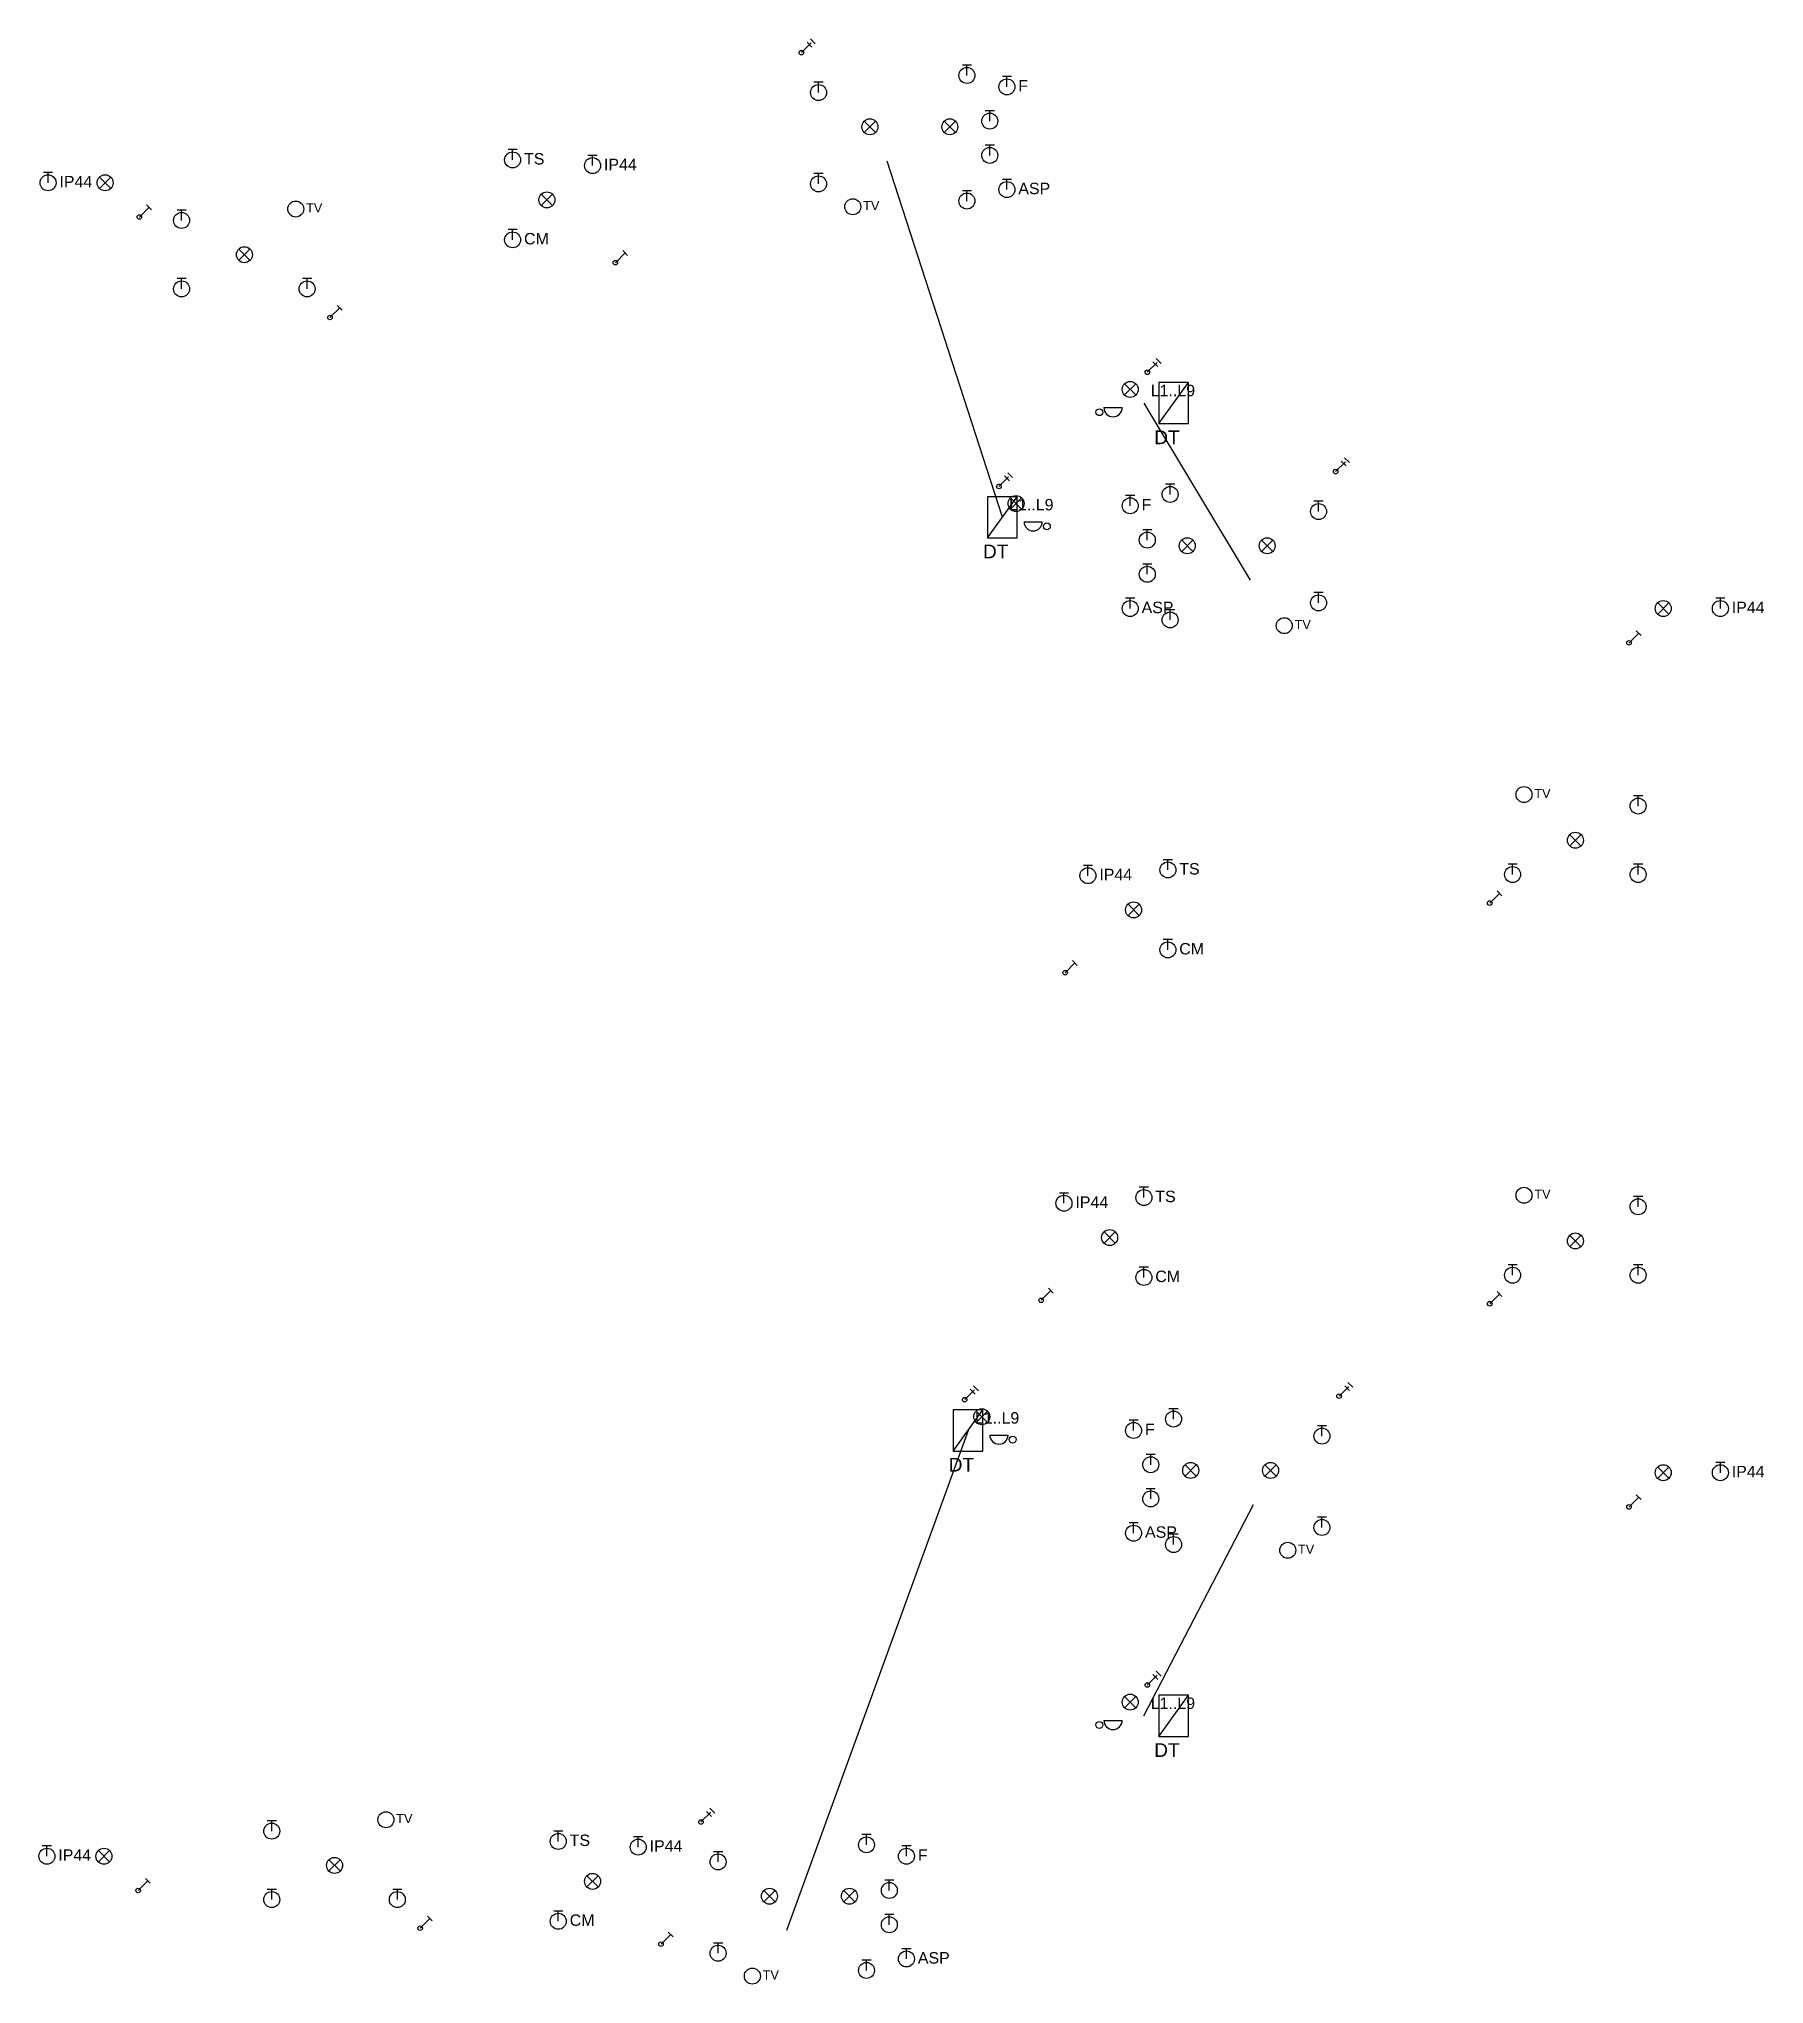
# Model space of a CAD drawing. Header units: millimetres. Extents: x 48319 to 63600, y -45350 to -43263.
# Drawn here: x 48319 to 49830, y -44967 to -43263 of the extents above.
import ezdxf

# ---------------------------------------------------------------- set-up
doc = ezdxf.new("R2010")
doc.units = ezdxf.units.MM
for name, color, linetype in [('E-ANAHTAR', 5, 'Continuous'), ('E-AYD', 5, 'Continuous'), ('E-HATT', 40, 'Continuous'), ('E-PRIZ', 3, 'Continuous'), ('E-PRIZ-OZEL', 3, 'Continuous'), ('E-TABLO', 1, 'Continuous'), ('E-ZAYIF', 6, 'Continuous')]:
    doc.layers.add(name, color=color, linetype=linetype)
doc.styles.get("Standard").update_dxf_attribs({"font": 'arial.ttf'})

msp = doc.modelspace()

# ---------------------------------------------------------------- linework, layer by layer
at = {"layer": 'E-ANAHTAR'}
for p, q in [((48999, -43267.2), (48994.8, -43263)), ((48987, -43275), (48995.5, -43266.5)), ((48996.2, -43270.1), (48991.9, -43265.8)), ((48407, -43419), (48415.5, -43410.5)), ((48417.6, -43412.6), (48413.4, -43408.4)), ((48824, -43459), (48832.5, -43450.5)), ((48834.6, -43452.6), (48830.4, -43448.4)), ((48574, -43507), (48582.5, -43498.5)), ((48584.6, -43500.6), (48580.4, -43496.4)), ((49290, -43555), (49298.5, -43546.5)), ((49299.2, -43550.1), (49294.9, -43545.8)), ((49302, -43547.2), (49297.8, -43543)), ((49455, -43642), (49463.5, -43633.5)), ((49464.2, -43637.1), (49459.9, -43632.8)), ((49467, -43634.2), (49462.8, -43630)), ((49160, -43655), (49168.5, -43646.5)), ((49169.2, -43650.1), (49164.9, -43645.8)), ((49172, -43647.2), (49167.8, -43643)), ((49712, -43792), (49720.5, -43783.5)), ((49722.6, -43785.6), (49718.4, -43781.4)), ((49590, -44020), (49598.5, -44011.5)), ((49600.6, -44013.6), (49596.4, -44009.4)), ((49218, -44081), (49226.5, -44072.5)), ((49228.6, -44074.6), (49224.4, -44070.4)), ((49197, -44368), (49205.5, -44359.5)), ((49207.6, -44361.6), (49203.4, -44357.4)), ((49590, -44371), (49598.5, -44362.5)), ((49600.6, -44364.6), (49596.4, -44360.4)), ((49470, -44444.2), (49465.8, -44440)), ((49130, -44455), (49138.5, -44446.5)), ((49139.2, -44450.1), (49134.9, -44445.8)), ((49142, -44447.2), (49137.8, -44443)), ((49458, -44452), (49466.5, -44443.5)), ((49467.2, -44447.1), (49462.9, -44442.8)), ((49712, -44549), (49720.5, -44540.5)), ((49722.6, -44542.6), (49718.4, -44538.4)), ((49299.2, -44700.1), (49294.9, -44695.8)), ((49302, -44697.2), (49297.8, -44693)), ((49290, -44705), (49298.5, -44696.5)), ((48911, -44817.2), (48906.8, -44813)), ((48899, -44825), (48907.5, -44816.5)), ((48908.2, -44820.1), (48903.9, -44815.8)), ((48406, -44885), (48414.5, -44876.5)), ((48416.6, -44878.6), (48412.4, -44874.4)), ((48653, -44918), (48661.5, -44909.5)), ((48663.6, -44911.6), (48659.4, -44907.4)), ((48864, -44932), (48872.5, -44923.5)), ((48874.6, -44925.6), (48870.4, -44921.4))]:
    msp.add_line(p, q, dxfattribs=at)
for centre in [(48987, -43275), (48407, -43419), (48824, -43459), (48574, -43507), (49290, -43555), (49160, -43655), (49455, -43642), (49712, -43792), (49590, -44020), (49218, -44081), (49197, -44368), (49590, -44371), (49130, -44455), (49458, -44452), (49712, -44549), (49290, -44705), (48899, -44825), (48406, -44885), (48653, -44918), (48864, -44932)]:
    msp.add_circle(centre, 2, dxfattribs=at)
at = {"layer": 'E-AYD'}
for p, q in [((49042.1, -43344.9), (49051.9, -43335.1)), ((49042.1, -43335.1), (49051.9, -43344.9)), ((49112.1, -43344.9), (49121.9, -43335.1)), ((49112.1, -43335.1), (49121.9, -43344.9)), ((48372.1, -43393.9), (48381.9, -43384.1)), ((48372.1, -43384.1), (48381.9, -43393.9)), ((48759.1, -43408.9), (48768.9, -43399.1)), ((48759.1, -43399.1), (48768.9, -43408.9)), ((48494.1, -43456.9), (48503.9, -43447.1)), ((48494.1, -43447.1), (48503.9, -43456.9)), ((49270.1, -43574.9), (49279.9, -43565.1)), ((49270.1, -43565.1), (49279.9, -43574.9)), ((49170.1, -43674.9), (49179.9, -43665.1)), ((49170.1, -43665.1), (49179.9, -43674.9)), ((49320.1, -43711.9), (49329.9, -43702.1)), ((49320.1, -43702.1), (49329.9, -43711.9)), ((49390.1, -43711.9), (49399.9, -43702.1)), ((49390.1, -43702.1), (49399.9, -43711.9)), ((49737.1, -43766.9), (49746.9, -43757.1)), ((49737.1, -43757.1), (49746.9, -43766.9)), ((49660.1, -43969.9), (49669.9, -43960.1)), ((49660.1, -43960.1), (49669.9, -43969.9)), ((49273.1, -44030.9), (49282.9, -44021.1)), ((49273.1, -44021.1), (49282.9, -44030.9)), ((49252.1, -44317.9), (49261.9, -44308.1)), ((49252.1, -44308.1), (49261.9, -44317.9)), ((49660.1, -44320.9), (49669.9, -44311.1)), ((49660.1, -44311.1), (49669.9, -44320.9)), ((49140.1, -44474.9), (49149.9, -44465.1)), ((49140.1, -44465.1), (49149.9, -44474.9)), ((49323.1, -44521.9), (49332.9, -44512.1)), ((49323.1, -44512.1), (49332.9, -44521.9)), ((49393.1, -44521.9), (49402.9, -44512.1)), ((49393.1, -44512.1), (49402.9, -44521.9)), ((49737.1, -44523.9), (49746.9, -44514.1)), ((49737.1, -44514.1), (49746.9, -44523.9)), ((49270.1, -44724.9), (49279.9, -44715.1)), ((49270.1, -44715.1), (49279.9, -44724.9)), ((48371.1, -44859.9), (48380.9, -44850.1)), ((48371.1, -44850.1), (48380.9, -44859.9)), ((48573.1, -44867.9), (48582.9, -44858.1)), ((48573.1, -44858.1), (48582.9, -44867.9)), ((48799.1, -44881.9), (48808.9, -44872.1)), ((48799.1, -44872.1), (48808.9, -44881.9)), ((48954.1, -44894.9), (48963.9, -44885.1)), ((48954.1, -44885.1), (48963.9, -44894.9)), ((49024.1, -44894.9), (49033.9, -44885.1)), ((49024.1, -44885.1), (49033.9, -44894.9))]:
    msp.add_line(p, q, dxfattribs=at)
for centre in [(49047, -43340), (49117, -43340), (48377, -43389), (48764, -43404), (48499, -43452), (49275, -43570), (49175, -43670), (49325, -43707), (49395, -43707), (49742, -43762), (49665, -43965), (49278, -44026), (49257, -44313), (49665, -44316), (49145, -44470), (49328, -44517), (49398, -44517), (49742, -44519), (49275, -44720), (48376, -44855), (48578, -44863), (48804, -44877), (48959, -44890), (49029, -44890)]:
    msp.add_circle(centre, 7, dxfattribs=at)
at = {"layer": 'E-HATT'}
for points in [[(49163, -43682), (49062, -43370)], [(49287, -43582), (49380, -43737)], [(49133, -44482), (48974, -44920)], [(49287, -44732), (49383, -44547)]]:
    msp.add_lwpolyline(points, dxfattribs=at)
at = {"layer": 'E-PRIZ'}
for p, q in [((49136, -43286), (49128, -43286)), ((49132, -43295), (49132, -43286)), ((49006, -43301), (48998, -43301)), ((49002, -43310), (49002, -43301)), ((49006, -43381), (48998, -43381)), ((49002, -43390), (49002, -43381)), ((49136, -43396), (49128, -43396)), ((49132, -43405), (49132, -43396)), ((48448, -43413), (48440, -43413)), ((48444, -43422), (48444, -43413)), ((48448, -43473), (48440, -43473)), ((48444, -43482), (48444, -43473)), ((48558, -43473), (48550, -43473)), ((48554, -43482), (48554, -43473)), ((49314, -43653), (49306, -43653)), ((49310, -43662), (49310, -43653)), ((49444, -43668), (49436, -43668)), ((49440, -43677), (49440, -43668)), ((49444, -43748), (49436, -43748)), ((49440, -43757), (49440, -43748)), ((49314, -43763), (49306, -43763)), ((49310, -43772), (49310, -43763)), ((49724, -43926), (49716, -43926)), ((49720, -43935), (49720, -43926)), ((49614, -43986), (49606, -43986)), ((49610, -43995), (49610, -43986)), ((49724, -43986), (49716, -43986)), ((49720, -43995), (49720, -43986)), ((49724, -44277), (49716, -44277)), ((49720, -44286), (49720, -44277)), ((49614, -44337), (49606, -44337)), ((49610, -44346), (49610, -44337)), ((49724, -44337), (49716, -44337)), ((49720, -44346), (49720, -44337)), ((49317, -44463), (49309, -44463)), ((49313, -44472), (49313, -44463)), ((49447, -44478), (49439, -44478)), ((49443, -44487), (49443, -44478)), ((49447, -44558), (49439, -44558)), ((49443, -44567), (49443, -44558)), ((49317, -44573), (49309, -44573)), ((49313, -44582), (49313, -44573)), ((48527, -44824), (48519, -44824)), ((48523, -44833), (48523, -44824)), ((49048, -44836), (49040, -44836)), ((49044, -44845), (49044, -44836)), ((48918, -44851), (48910, -44851)), ((48914, -44860), (48914, -44851)), ((48527, -44884), (48519, -44884)), ((48523, -44893), (48523, -44884)), ((48637, -44884), (48629, -44884)), ((48633, -44893), (48633, -44884)), ((48918, -44931), (48910, -44931)), ((48914, -44940), (48914, -44931)), ((49048, -44946), (49040, -44946)), ((49044, -44955), (49044, -44946))]:
    msp.add_line(p, q, dxfattribs=at)
for centre in [(49132, -43295), (49002, -43310), (49002, -43390), (49132, -43405), (48444, -43422), (48444, -43482), (48554, -43482), (49310, -43662), (49440, -43677), (49440, -43757), (49310, -43772), (49720, -43935), (49610, -43995), (49720, -43995), (49720, -44286), (49610, -44346), (49720, -44346), (49313, -44472), (49443, -44487), (49443, -44567), (49313, -44582), (48523, -44833), (49044, -44845), (48914, -44860), (48523, -44893), (48633, -44893), (48914, -44940), (49044, -44955)]:
    msp.add_circle(centre, 7, dxfattribs=at)
at = {"layer": 'E-PRIZ-OZEL'}
for p, q in [((49171, -43296), (49163, -43296)), ((49167, -43305), (49167, -43296)), ((49156, -43326), (49148, -43326)), ((49152, -43335), (49152, -43326)), ((48738, -43360), (48730, -43360)), ((48734, -43369), (48734, -43360)), ((48808, -43365), (48800, -43365)), ((48804, -43374), (48804, -43365)), ((49156, -43356), (49148, -43356)), ((49152, -43365), (49152, -43356)), ((48331, -43380), (48323, -43380)), ((48327, -43389), (48327, -43380)), ((49171, -43386), (49163, -43386)), ((49167, -43395), (49167, -43386)), ((48738, -43430), (48730, -43430)), ((48734, -43439), (48734, -43430)), ((49279, -43663), (49271, -43663)), ((49275, -43672), (49275, -43663)), ((49294, -43693), (49286, -43693)), ((49290, -43702), (49290, -43693)), ((49294, -43723), (49286, -43723)), ((49290, -43732), (49290, -43723)), ((49279, -43753), (49271, -43753)), ((49275, -43762), (49275, -43753)), ((49796, -43753), (49788, -43753)), ((49792, -43762), (49792, -43753)), ((49242, -43987), (49234, -43987)), ((49238, -43996), (49238, -43987)), ((49312, -43982), (49304, -43982)), ((49308, -43991), (49308, -43982)), ((49312, -44052), (49304, -44052)), ((49308, -44061), (49308, -44052)), ((49291, -44269), (49283, -44269)), ((49287, -44278), (49287, -44269)), ((49221, -44274), (49213, -44274)), ((49217, -44283), (49217, -44274)), ((49291, -44339), (49283, -44339)), ((49287, -44348), (49287, -44339)), ((49282, -44473), (49274, -44473)), ((49278, -44482), (49278, -44473)), ((49297, -44503), (49289, -44503)), ((49293, -44512), (49293, -44503)), ((49796, -44510), (49788, -44510)), ((49792, -44519), (49792, -44510)), ((49297, -44533), (49289, -44533)), ((49293, -44542), (49293, -44533)), ((49282, -44563), (49274, -44563)), ((49278, -44572), (49278, -44563)), ((48330, -44846), (48322, -44846)), ((48326, -44855), (48326, -44846)), ((48778, -44833), (48770, -44833)), ((48774, -44842), (48774, -44833)), ((48848, -44838), (48840, -44838)), ((48844, -44847), (48844, -44838)), ((49083, -44846), (49075, -44846)), ((49079, -44855), (49079, -44846)), ((49068, -44876), (49060, -44876)), ((49064, -44885), (49064, -44876)), ((48778, -44903), (48770, -44903)), ((48774, -44912), (48774, -44903)), ((49068, -44906), (49060, -44906)), ((49064, -44915), (49064, -44906)), ((49083, -44936), (49075, -44936)), ((49079, -44945), (49079, -44936))]:
    msp.add_line(p, q, dxfattribs=at)
for centre in [(49167, -43305), (49152, -43335), (48734, -43369), (48804, -43374), (49152, -43365), (48327, -43389), (49167, -43395), (48734, -43439), (49275, -43672), (49290, -43702), (49290, -43732), (49275, -43762), (49792, -43762), (49238, -43996), (49308, -43991), (49308, -44061), (49217, -44283), (49287, -44278), (49287, -44348), (49278, -44482), (49293, -44512), (49792, -44519), (49293, -44542), (49278, -44572), (48326, -44855), (48774, -44842), (48844, -44847), (49079, -44855), (49064, -44885), (48774, -44912), (49064, -44915), (49079, -44945)]:
    msp.add_circle(centre, 7, dxfattribs=at)
at = {"layer": 'E-TABLO'}
for p, q in [((49300, -43600), (49326, -43564)), ((49150, -43700), (49176, -43664)), ((49120, -44500), (49146, -44464)), ((49300, -44750), (49326, -44714))]:
    msp.add_line(p, q, dxfattribs=at)
for points in [[(49300, -43600), (49326, -43600), (49326, -43564), (49300, -43564), (49300, -43600)], [(49150, -43700), (49176, -43700), (49176, -43664), (49150, -43664), (49150, -43700)], [(49120, -44500), (49146, -44500), (49146, -44464), (49120, -44464), (49120, -44500)], [(49300, -44750), (49326, -44750), (49326, -44714), (49300, -44714), (49300, -44750)]]:
    msp.add_lwpolyline(points, dxfattribs=at)
at = {"layer": 'E-ZAYIF'}
for p, q in [((49252, -43586), (49268, -43586)), ((49182, -43686), (49198, -43686)), ((49152, -44486), (49168, -44486)), ((49252, -44736), (49268, -44736))]:
    msp.add_line(p, q, dxfattribs=at)
for centre, radius in [((48544, -43412), 7), ((49032, -43410), 7), ((49248, -43590), 3), ((49202, -43690), 3), ((49410, -43777), 7), ((49620, -43925), 7), ((49620, -44276), 7), ((49172, -44490), 3), ((49413, -44587), 7), ((49248, -44740), 3), ((48623, -44823), 7), ((48944, -44960), 7)]:
    msp.add_circle(centre, radius, dxfattribs=at)
for centre in [(49260, -43586), (49190, -43686), (49160, -44486), (49260, -44736)]:
    msp.add_arc(centre, 8, 180, 360, dxfattribs=at)

# ---------------------------------------------------------------- texts
at = {"layer": 'E-HATT'}
for p in [(49293, -43576), (49169, -43676), (49139, -44476), (49293, -44726)]:
    msp.add_text('L1..L9', height=10, dxfattribs=at).set_placement(p)
at = {"layer": 'E-PRIZ-OZEL'}
for s, p in [('F', (49177, -43309)), ('TS', (48744, -43373)), ('IP44', (48337, -43393)), ('IP44', (48814, -43378)), ('ASP', (49177, -43399)), ('CM', (48744, -43443)), ('F', (49285, -43676)), ('ASP', (49285, -43766)), ('IP44', (49802, -43766)), ('IP44', (49248, -44000)), ('TS', (49318, -43995)), ('CM', (49318, -44065)), ('IP44', (49227, -44287)), ('TS', (49297, -44282)), ('CM', (49297, -44352)), ('F', (49288, -44486)), ('IP44', (49802, -44523)), ('ASP', (49288, -44576)), ('IP44', (48336, -44859)), ('TS', (48784, -44846)), ('IP44', (48854, -44851)), ('F', (49089, -44859)), ('CM', (48784, -44916)), ('ASP', (49089, -44949))]:
    msp.add_text(s, height=10, dxfattribs=at).set_placement(p)
at = {"layer": 'E-TABLO'}
for p in [(49296, -43618), (49146, -43718), (49116, -44518), (49296, -44768)]:
    msp.add_text('DT', height=12, dxfattribs=at).set_placement(p)
at = {"layer": 'E-ZAYIF'}
for p in [(48553, -43415), (49041, -43413), (49419, -43780), (49629, -43928), (49629, -44279), (49422, -44590), (48632, -44826), (48953, -44963)]:
    msp.add_text('TV', height=8, dxfattribs=at).set_placement(p)

doc.saveas('drawing.dxf')
